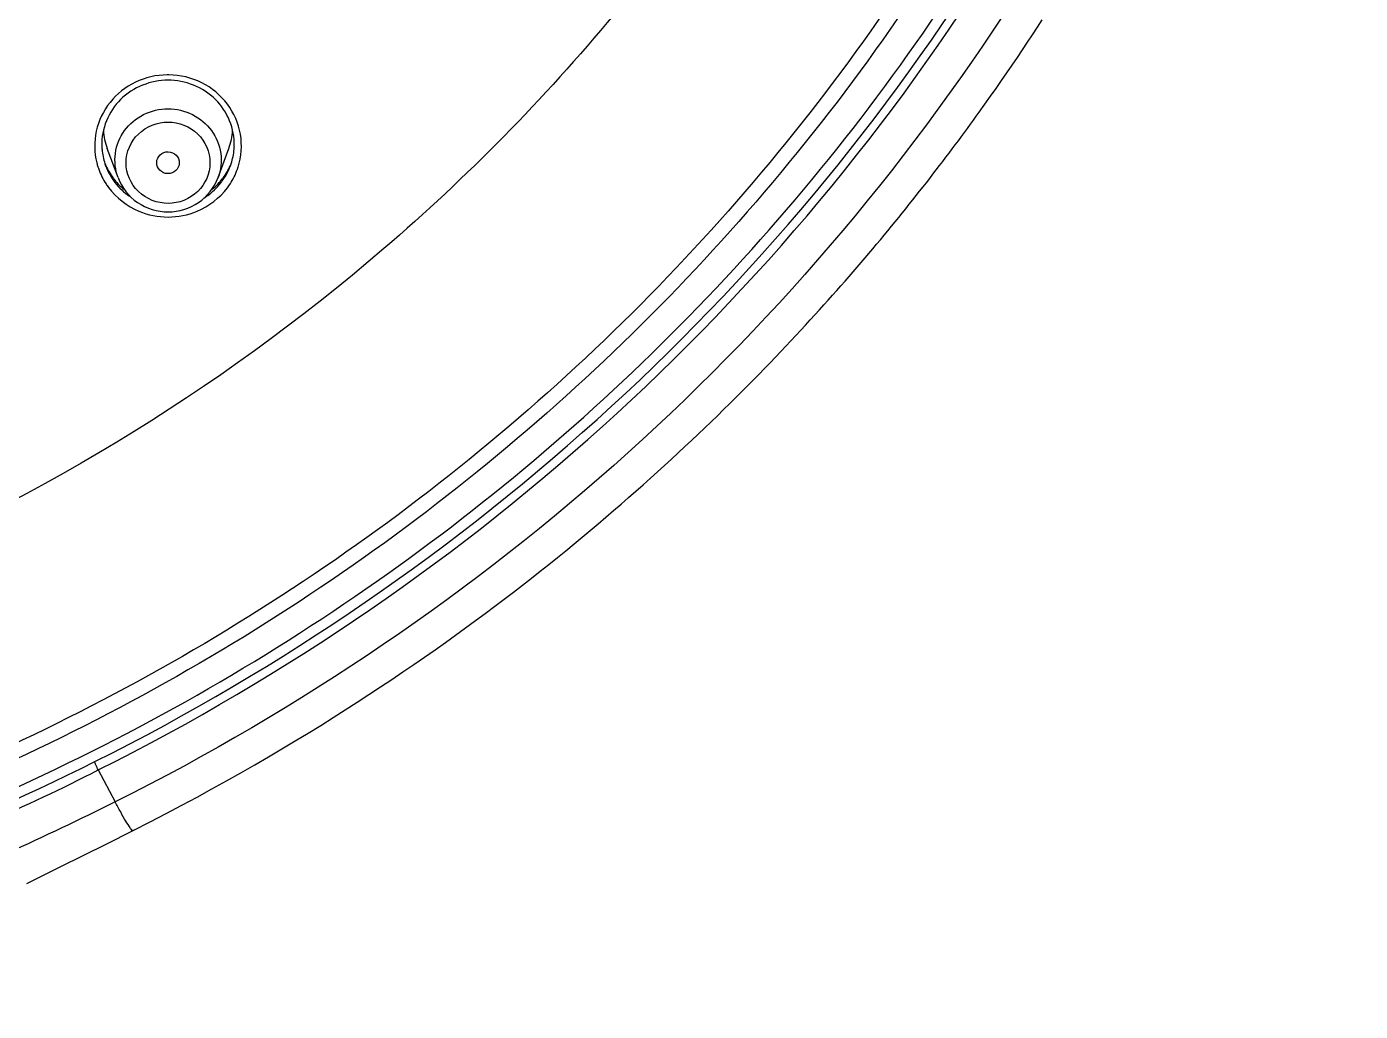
# Model space of a CAD drawing. Extents: x 4680 to 5808, y -3 to 824.
# Drawn here: x 5223.97 to 5259.65, y 482.9 to 509.22 of the extents above; entities that cross this region are included whole.
import ezdxf

# ---------------------------------------------------------------- set-up
doc = ezdxf.new("R2010")
doc.units = 0
doc.header["$LTSCALE"] = 4
doc.header["$MEASUREMENT"] = 0
for name, color, linetype in [('F3A55-R01_DXF_CONTINUOUS_LINE', 7, 'CONTINUOUS'), ('F3A55-R02_DXF_CONTINUOUS_LINE', 7, 'CONTINUOUS'), ('F3A55-R05_DXF_CONTINUOUS_LINE', 7, 'CONTINUOUS')]:
    doc.layers.add(name, color=color, linetype=linetype)

msp = doc.modelspace()

# ---------------------------------------------------------------- linework, layer by layer
at = {"layer": 'F3A55-R01_DXF_CONTINUOUS_LINE', "color": 7, "linetype": 'Continuous'}
for p, q in [((5250.884, 509.008), (5251.015, 509.208)), ((5251.015, 509.208), (5251.144, 509.406)), ((5250.617, 508.606), (5250.752, 508.808)), ((5250.752, 508.808), (5250.884, 509.008)), ((5250.48, 508.402), (5250.617, 508.606)), ((5250.2, 507.991), (5250.341, 508.197)), ((5250.341, 508.197), (5250.48, 508.402)), ((5249.91, 507.574), (5250.056, 507.784)), ((5250.056, 507.784), (5250.2, 507.991)), ((5249.762, 507.364), (5249.91, 507.574)), ((5249.611, 507.151), (5249.762, 507.364))]:
    msp.add_line(p, q, dxfattribs=at)
at = {"layer": 'F3A55-R01_DXF_CONTINUOUS_LINE', "color": 9, "linetype": 'Continuous'}
msp.add_line((5225.89, 489.351), (5226.346, 488.495), dxfattribs=at)
at = {"layer": 'F3A55-R01_DXF_CONTINUOUS_LINE', "color": 7, "linetype": 'Continuous'}
for points in [[(5226.82, 487.729), (5227.283, 487.965), (5227.708, 488.186), (5228.125, 488.405), (5228.532, 488.624), (5228.931, 488.842), (5229.322, 489.058), (5229.704, 489.274), (5230.079, 489.489), (5230.446, 489.702), (5230.805, 489.914), (5231.157, 490.125), (5231.502, 490.335), (5231.841, 490.543), (5232.173, 490.751), (5232.499, 490.957), (5232.818, 491.162), (5233.132, 491.366), (5233.441, 491.569), (5233.743, 491.77), (5234.041, 491.971), (5234.333, 492.17), (5234.62, 492.368), (5234.902, 492.566), (5235.179, 492.762), (5235.451, 492.957), (5235.719, 493.151), (5235.983, 493.344), (5236.242, 493.535), (5236.497, 493.726), (5236.748, 493.916), (5236.995, 494.104), (5237.238, 494.292), (5237.477, 494.478), (5237.713, 494.663), (5237.944, 494.848), (5238.172, 495.031), (5238.397, 495.213), (5238.618, 495.394), (5238.836, 495.573), (5239.051, 495.752), (5239.262, 495.93), (5239.471, 496.107), (5239.676, 496.283), (5239.879, 496.458), (5240.078, 496.632), (5240.276, 496.805), (5240.47, 496.977), (5240.662, 497.149), (5240.852, 497.32), (5241.039, 497.49), (5241.224, 497.659), (5241.406, 497.828), (5241.587, 497.996), (5241.765, 498.163), (5241.941, 498.33), (5242.115, 498.495), (5242.286, 498.66), (5242.455, 498.823), (5242.621, 498.986), (5242.785, 499.147), (5242.947, 499.307), (5243.106, 499.466), (5243.263, 499.623), (5243.417, 499.779), (5243.568, 499.934), (5243.717, 500.087), (5243.863, 500.238), (5244.007, 500.387), (5244.148, 500.535), (5244.287, 500.681), (5244.422, 500.825), (5244.555, 500.967), (5244.686, 501.108), (5244.814, 501.246), (5244.94, 501.383), (5245.063, 501.518), (5245.184, 501.651), (5245.303, 501.783), (5245.42, 501.913), (5245.535, 502.042), (5245.648, 502.17), (5245.76, 502.297), (5245.871, 502.423), (5245.98, 502.548), (5246.088, 502.672), (5246.194, 502.796), (5246.3, 502.919), (5246.404, 503.041), (5246.508, 503.163), (5246.611, 503.285), (5246.713, 503.406), (5246.814, 503.527), (5246.914, 503.647), (5247.013, 503.767), (5247.111, 503.886), (5247.208, 504.005), (5247.304, 504.123), (5247.4, 504.241), (5247.495, 504.358), (5247.588, 504.475), (5247.681, 504.592), (5247.773, 504.708), (5247.865, 504.823), (5247.955, 504.939), (5248.045, 505.053), (5248.134, 505.168), (5248.222, 505.281), (5248.31, 505.395), (5248.396, 505.508), (5248.482, 505.62), (5248.567, 505.732), (5248.652, 505.844), (5248.736, 505.955), (5248.819, 506.066), (5248.901, 506.176), (5248.982, 506.286), (5249.063, 506.396), (5249.144, 506.505), (5249.223, 506.614), (5249.302, 506.722), (5249.38, 506.83), (5249.458, 506.937), (5249.611, 507.151)], [(5223.975, 486.311), (5224.886, 486.766), (5226.101, 487.369), (5226.82, 487.729)]]:
    msp.add_lwpolyline(points, dxfattribs=at)
at = {"layer": 'F3A55-R01_DXF_CONTINUOUS_LINE', "color": 9, "linetype": 'Continuous'}
msp.add_arc((5198.134, 544.912), 61.869, 272.29139, 296.5608, dxfattribs=at)
for points, knots in [([(5225.799, 489.572), (5230.801, 492.071), (5240.126, 498.459), (5250.827, 511.473), (5257.376, 526.874), (5258.607, 537.96), (5258.416, 543.43)], [0, 0, 0, 0, 0.252968, 0.503673, 0.752384, 1, 1, 1, 1]), ([(5225.89, 489.351), (5230.913, 491.859), (5240.276, 498.274), (5251.015, 511.345), (5257.584, 526.812), (5258.811, 537.944), (5258.614, 543.436)], [0, 0, 0, 0, 0.252969, 0.503672, 0.752383, 1, 1, 1, 1]), ([(5259.655, 541.417), (5259.649, 535.999), (5258.107, 525.076), (5251.295, 509.985), (5240.55, 497.244), (5231.295, 490.973), (5226.346, 488.495)], [0, 0, 0, 0, 0.247599, 0.496353, 0.747078, 1, 1, 1, 1]), ([(5225.89, 489.351), (5225.867, 489.395), (5225.836, 489.467), (5225.799, 489.542), (5225.799, 489.572)], [0, 0, 0, 0, 0.624905, 1, 1, 1, 1]), ([(5200.606, 482.896), (5204.983, 483.068), (5211.552, 484.012), (5219.909, 486.642), (5223.949, 488.351), (5225.89, 489.35)], [0, 0, 0, 0, 0.500405, 0.750533, 1, 1, 1, 1]), ([(5226.82, 487.729), (5226.794, 487.716), (5226.717, 487.853), (5226.622, 487.981), (5226.485, 488.237), (5226.394, 488.406), (5226.346, 488.495)], [0, 0, 0, 0, 0.097675, 0.349457, 0.665544, 1, 1, 1, 1])]:
    msp.add_open_spline(points, degree=3, knots=knots, dxfattribs=at)
msp.add_open_spline([(5226.346, 488.495), (5225.396, 488.02), (5224.434, 487.57), (5223.47, 487.127)], degree=3, dxfattribs=at)
at = {"layer": 'F3A55-R02_DXF_CONTINUOUS_LINE', "color": 9, "linetype": 'Continuous'}
for centre, radius, start, end in [((5227.757, 505.939), 1.997, 89.3865, 90.6269), ((5227.643, 506.036), 1.849, 194.159, 197.7413), ((5227.64, 506.036), 1.846, 197.7439, 199.7641), ((5227.676, 506.05), 1.885, 199.8093, 213.1414), ((5227.829, 506.102), 1.705, 323.5496, 339.5798), ((5227.838, 506.05), 1.885, 326.7876, 340.1484), ((5227.873, 506.036), 1.847, 340.1961, 341.2587), ((5227.875, 506.035), 1.845, 341.2591, 342.2153), ((5227.68, 506.053), 1.889, 213.1406, 216.5846), ((5227.79, 506.133), 1.755, 307.3347, 323.4657), ((5227.833, 506.054), 1.891, 323.0975, 326.7901), ((5227.779, 506.149), 1.774, 301.819, 307.3032)]:
    msp.add_arc(centre, radius, start, end, dxfattribs=at)
at = {"layer": 'F3A55-R02_DXF_CONTINUOUS_LINE', "color": 7, "linetype": 'Continuous'}
for centre, radius, start, end in [((5227.628, 506.084), 1.645, 181.4791, 184.8669), ((5227.655, 506.087), 1.671, 184.8874, 198.4229), ((5227.859, 506.087), 1.671, 341.5929, 355.1291), ((5227.886, 506.084), 1.645, 355.1496, 358.5448), ((5227.633, 506.08), 1.648, 198.4459, 200.3758), ((5227.669, 506.22), 1.731, 202.4822, 204.2406), ((5227.688, 506.23), 1.752, 204.2668, 216.8864), ((5227.826, 506.23), 1.752, 323.1297, 335.7493), ((5227.845, 506.22), 1.731, 335.7755, 337.5335), ((5227.881, 506.08), 1.648, 339.6404, 341.5699), ((5227.719, 506.255), 1.792, 216.9604, 230.4716), ((5227.795, 506.255), 1.792, 309.5446, 323.0558)]:
    msp.add_arc(centre, radius, start, end, dxfattribs=at)
for points, knots in [([(5200.612, 483.401), (5204.426, 483.552), (5212.034, 484.563), (5222.935, 488.151), (5232.941, 493.68), (5241.683, 500.952), (5248.842, 509.706), (5254.154, 519.623), (5257.422, 530.338), (5258.157, 537.768), (5258.156, 541.468)], [0, 0, 0, 0, 0.126971, 0.253597, 0.379663, 0.505021, 0.629623, 0.75353, 0.876905, 1, 1, 1, 1]), ([(5227.757, 507.794), (5227.3, 507.794), (5226.356, 507.432), (5225.973, 506.486), (5225.984, 506.041)], [0, 0, 0, 0, 0.507035, 1, 1, 1, 1]), ([(5229.53, 506.042), (5229.541, 506.486), (5229.158, 507.432), (5228.214, 507.794), (5227.757, 507.794)], [0, 0, 0, 0, 0.492965, 1, 1, 1, 1])]:
    msp.add_open_spline(points, degree=3, knots=knots, dxfattribs=at)
at = {"layer": 'F3A55-R02_DXF_CONTINUOUS_LINE', "color": 9, "linetype": 'Continuous'}
for points, knots in [([(5257.231, 541.226), (5257.232, 537.599), (5256.515, 530.318), (5253.325, 519.814), (5248.138, 510.083), (5241.146, 501.484), (5232.602, 494.325), (5222.817, 488.863), (5212.149, 485.292), (5204.696, 484.257), (5200.958, 484.085)], [0, 0, 0, 0, 0.123071, 0.246424, 0.370316, 0.49491, 0.620269, 0.746349, 0.872998, 1, 1, 1, 1]), ([(5256.814, 541.205), (5256.815, 537.609), (5256.104, 530.388), (5252.944, 519.969), (5247.807, 510.316), (5240.879, 501.783), (5232.414, 494.675), (5222.717, 489.246), (5212.142, 485.689), (5204.753, 484.65), (5201.046, 484.473)], [0, 0, 0, 0, 0.123073, 0.246428, 0.370321, 0.494914, 0.620272, 0.74635, 0.872998, 1, 1, 1, 1]), ([(5250.62, 532.908), (5250.104, 530.071), (5248.574, 524.465), (5244.871, 516.565), (5239.858, 509.373), (5231.62, 500.998), (5218.792, 493.244), (5207.044, 490.677), (5201.139, 490.356)], [0, 0, 0, 0, 0.123276, 0.246976, 0.37126, 0.496205, 0.747178, 1, 1, 1, 1]), ([(5227.735, 507.936), (5227.444, 507.933), (5226.858, 507.798), (5226.157, 507.246), (5225.771, 506.449), (5225.781, 505.858), (5225.85, 505.584)], [0, 0, 0, 0, 0.254236, 0.505575, 0.753509, 1, 1, 1, 1]), ([(5229.632, 505.472), (5229.721, 505.75), (5229.766, 506.361), (5229.398, 507.201), (5228.686, 507.789), (5228.08, 507.933), (5227.778, 507.936)], [0, 0, 0, 0, 0.24662, 0.494418, 0.745686, 1, 1, 1, 1])]:
    msp.add_open_spline(points, degree=3, knots=knots, dxfattribs=at)
for points in [[(5226.088, 505.506), (5226.147, 505.346), (5226.233, 505.193), (5226.337, 505.058)], [(5226.163, 504.927), (5226.368, 504.65), (5226.66, 504.424), (5226.978, 504.291)], [(5226.337, 505.058), (5226.447, 504.916), (5226.581, 504.79), (5226.728, 504.688)], [(5228.536, 504.291), (5228.851, 504.423), (5229.14, 504.645), (5229.345, 504.918)], [(5226.978, 504.291), (5227.222, 504.189), (5227.492, 504.135), (5227.757, 504.135)], [(5227.757, 504.135), (5228.022, 504.135), (5228.292, 504.189), (5228.536, 504.291)]]:
    msp.add_open_spline(points, degree=3, dxfattribs=at)
at = {"layer": 'F3A55-R05_DXF_CONTINUOUS_LINE', "color": 7, "linetype": 'Continuous'}
for p, q in [((5226.419, 505.188), (5226.129, 505.97)), ((5229.095, 505.188), (5229.385, 505.97))]:
    msp.add_line(p, q, dxfattribs=at)
for centre, start, end in [((5227.665, 506.539), 183.1857, 200.3406), ((5227.848, 506.539), 339.6761, 356.8005)]:
    msp.add_arc(centre, 1.639, start, end, dxfattribs=at)
msp.add_ellipse((5227.756, 505.587), major_axis=(0.302, -0.006), ratio=0.968406, dxfattribs=at)
at = {"layer": 'F3A55-R05_DXF_CONTINUOUS_LINE', "color": 9, "linetype": 'Continuous'}
for points, knots in [([(5226.419, 505.188), (5226.344, 505.392), (5226.293, 505.847), (5226.552, 506.48), (5227.079, 506.924), (5227.532, 507.03), (5227.757, 507.03)], [0, 0, 0, 0, 0.246713, 0.49443, 0.745673, 1, 1, 1, 1]), ([(5227.757, 507.03), (5227.981, 507.03), (5228.434, 506.924), (5228.962, 506.48), (5229.221, 505.847), (5229.171, 505.392), (5229.095, 505.188)], [0, 0, 0, 0, 0.254323, 0.505555, 0.75328, 1, 1, 1, 1]), ([(5227.757, 504.498), (5227.472, 504.498), (5226.883, 504.724), (5226.512, 505.585), (5226.883, 506.445), (5227.472, 506.672), (5227.757, 506.672)], [0, 0, 0, 0, 0.252859, 0.499988, 0.747122, 1, 1, 1, 1]), ([(5227.757, 506.672), (5228.042, 506.672), (5228.631, 506.446), (5229.002, 505.585), (5228.631, 504.725), (5228.042, 504.498), (5227.757, 504.498)], [0, 0, 0, 0, 0.252859, 0.499988, 0.747122, 1, 1, 1, 1])]:
    msp.add_open_spline(points, degree=3, knots=knots, dxfattribs=at)
at = {"layer": 'F3A55-R05_DXF_CONTINUOUS_LINE', "color": 7, "linetype": 'Continuous'}
for points, knots in [([(5226.419, 505.188), (5226.517, 504.924), (5226.893, 504.446), (5227.473, 504.273), (5227.757, 504.273)], [0, 0, 0, 0, 0.497254, 1, 1, 1, 1]), ([(5227.757, 504.273), (5228.042, 504.273), (5228.622, 504.446), (5228.997, 504.924), (5229.095, 505.188)], [0, 0, 0, 0, 0.502747, 1, 1, 1, 1])]:
    msp.add_open_spline(points, degree=3, knots=knots, dxfattribs=at)

doc.saveas('drawing.dxf')
